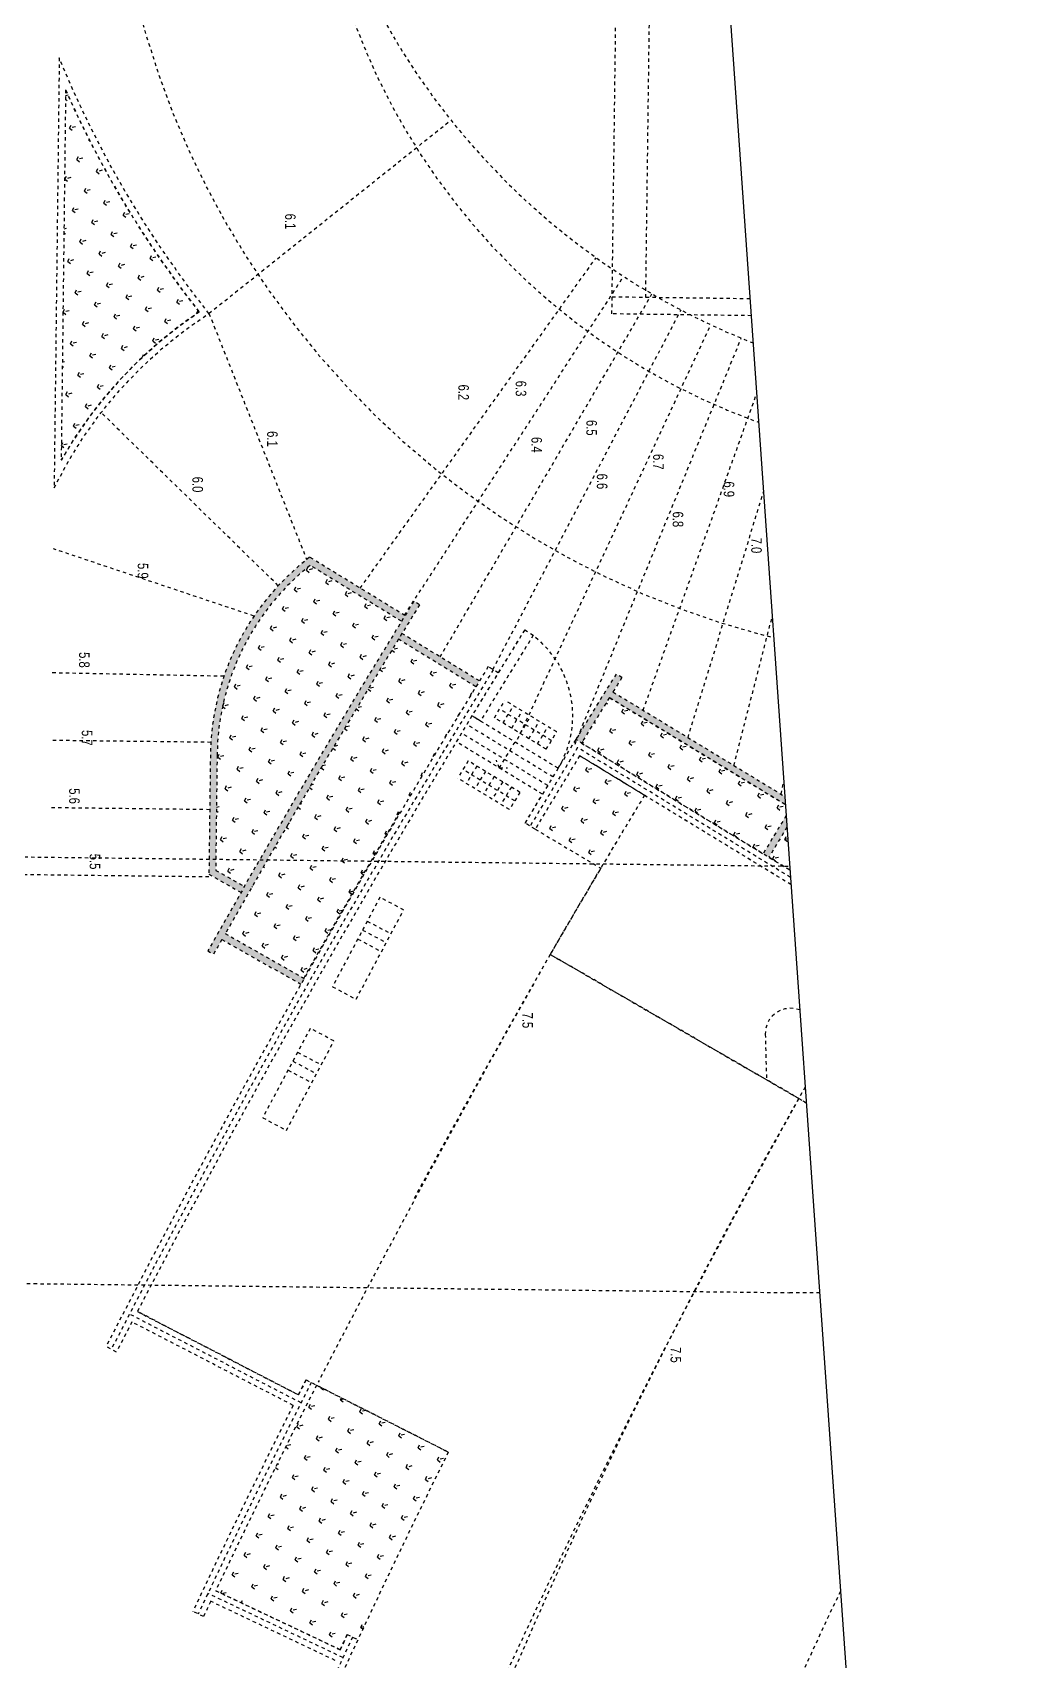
# Model space of a CAD drawing. Header units: millimetres. Extents: x 50357 to 985146, y 723188 to 1803594.
# Drawn here: x 830272.88 to 830302.44, y 818249.42 to 818297.78 of the extents above; entities that cross this region are included whole.
import ezdxf
from ezdxf.xclip import XClip

# ---------------------------------------------------------------- set-up
doc = ezdxf.new("R2010")
doc.units = ezdxf.units.MM
doc.header["$LTSCALE"] = 3
doc.header["$MEASUREMENT"] = 0
doc.linetypes.add('x-baseplan$0$DGN Style 2', pattern=[1.94727e-06, 0, -1.94727e-06])
doc.layers.get('Defpoints').update_dxf_attribs({"color": 32})
doc.layers.add('00_Xref', color=7, linetype='Continuous')
doc.layers.add('x-baseplan$0$AR-SITE-TXT_AR_BS_', color=1, linetype='Continuous')
doc.layers.add('x-baseplan$0$AR-ROAD_AR_BS_MI_', color=7, linetype='Continuous', true_color=0x6d6d6d)
doc.layers.add('x-baseplan$0$AR-SITEROAD_AR_BS_', color=7, linetype='Continuous', true_color=0x6d6d6d)
doc.styles.add('x-baseplan$0$Style-ENGINEERING', font='ENGINEERING.shx')

# ---------------------------------------------------------------- blocks, each defined once
blk = doc.blocks.new('x-baseplan')
at = {"layer": 'x-baseplan$0$AR-SITEROAD_AR_BS_', "linetype": 'x-baseplan$0$DGN Style 2'}
for points in [[(834903.985, 818272.408), (834903.136, 818272.888), (834903.178, 818276.315, -0.225851), (834905.942, 818281.948), (834908.656, 818280.286, -0.000167), (834908.761, 818280.456), (834905.929, 818282.191, 0.23077), (834902.978, 818276.317), (834902.935, 818272.772), (834903.886, 818272.235, -0.000167)], [(834903.417, 818271.007, -0.009484), (834909.193, 818280.777), (834909.023, 818280.882, 0.010069), (834902.899, 818270.495), (834903.073, 818270.397, -0.000418), (834903.319, 818270.833), (834905.67, 818269.504, -0.000169), (834905.768, 818269.678), (834905.768, 818269.678), (834905.752, 818269.688)], [(834908.565, 818279.754), (834910.867, 818278.344, -0.000169), (834910.972, 818278.514), (834908.669, 818279.925, 0.000167)], [(834914.004, 818276.669, -0.001353), (834914.836, 818278.018), (834920.226, 818274.741, -0.000194), (834920.33, 818274.912), (834914.941, 818278.188, -0.000428), (834915.206, 818278.614), (834915.037, 818278.72, 0.001952), (834913.834, 818276.773), (834914.004, 818276.669)], [(834921.131, 818275.839, -0.000485), (834921.394, 818276.266), (834921.223, 818276.371, 0.003389), (834919.405, 818273.378), (834919.576, 818273.274, -0.002712), (834921.026, 818275.669), (834923.43, 818274.218), (834923.443, 818274.239), (834923.535, 818274.389)]]:
    blk.add_hatch(color=253, dxfattribs=at).paths.add_polyline_path(points)
at = {"layer": 'x-baseplan$0$AR-ROAD_AR_BS_MI_', "linetype": 'x-baseplan$0$DGN Style 2'}
for p, q in [((834914.911, 818289.418), (834915.755, 818354.112)), ((834915.917, 818289.905), (834916.755, 818354.099)), ((834937.666, 818289.621), (834914.918, 818289.918)), ((834937.659, 818289.121), (834914.911, 818289.418))]:
    blk.add_line(p, q, dxfattribs=at)
for radius, end in [(20, 347.7697), (26, 274.2997)]:
    blk.add_arc((834926.014, 818305.03), radius, 187.6751, end, dxfattribs=at)
at = {"layer": 'x-baseplan$0$AR-SITEROAD_AR_BS_', "color": 253, "linetype": 'x-baseplan$0$DGN Style 2'}
for p, q in [((834898.487, 818297.026), (834898.334, 818284.248)), ((834898.676, 818296.071), (834898.544, 818285.071)), ((834898.676, 818296.071), (834898.544, 818285.071)), ((834898.672, 818295.792), (834898.724, 818295.751)), ((834898.747, 818295.911), (834898.674, 818295.893)), ((834898.793, 818294.935), (834898.876, 818295.109)), ((834898.968, 818294.976), (834898.793, 818294.935)), ((834898.793, 818294.935), (834898.944, 818294.817)), ((834902.937, 818289.433), (834910.126, 818295.173)), ((834899.37, 818294.578), (834899.378, 818294.594)), ((834899.384, 818294.581), (834899.37, 818294.578)), ((834899.37, 818294.578), (834899.396, 818294.558)), ((834899.013, 818294.001), (834899.096, 818294.174)), ((834899.189, 818294.042), (834899.013, 818294.001)), ((834899.013, 818294.001), (834899.165, 818293.882)), ((834899.591, 818293.644), (834899.673, 818293.817)), ((834898.656, 818293.423), (834898.739, 818293.597)), ((834898.831, 818293.465), (834898.656, 818293.423)), ((834898.656, 818293.423), (834898.807, 818293.305)), ((834899.766, 818293.685), (834899.591, 818293.644)), ((834899.591, 818293.644), (834899.742, 818293.525)), ((834899.234, 818293.066), (834899.316, 818293.24)), ((834899.409, 818293.108), (834899.234, 818293.066)), ((834899.234, 818293.066), (834899.385, 818292.948)), ((834899.811, 818292.709), (834899.893, 818292.883)), ((834898.876, 818292.489), (834898.959, 818292.663)), ((834899.052, 818292.53), (834898.876, 818292.489)), ((834898.876, 818292.489), (834899.028, 818292.371)), ((834899.986, 818292.75), (834899.811, 818292.709)), ((834899.811, 818292.709), (834899.962, 818292.591)), ((834900.388, 818292.352), (834900.471, 818292.526)), ((834900.563, 818292.393), (834900.388, 818292.352)), ((834900.388, 818292.352), (834900.539, 818292.234)), ((834898.695, 818291.953), (834898.626, 818291.937)), ((834899.454, 818292.132), (834899.536, 818292.305)), ((834899.629, 818292.173), (834899.454, 818292.132)), ((834899.454, 818292.132), (834899.605, 818292.013)), ((834900.031, 818291.775), (834900.113, 818291.948)), ((834898.625, 818291.829), (834898.671, 818291.793)), ((834899.097, 818291.555), (834899.179, 818291.728)), ((834899.272, 818291.596), (834899.097, 818291.555)), ((834899.097, 818291.555), (834899.248, 818291.436)), ((834899.674, 818291.198), (834899.756, 818291.371)), ((834900.206, 818291.816), (834900.031, 818291.775)), ((834900.031, 818291.775), (834900.182, 818291.656)), ((834900.608, 818291.418), (834900.691, 818291.591)), ((834900.784, 818291.459), (834900.608, 818291.418)), ((834900.608, 818291.418), (834900.76, 818291.299)), ((834898.74, 818290.977), (834898.822, 818291.151)), ((834898.915, 818291.019), (834898.74, 818290.977)), ((834898.74, 818290.977), (834898.891, 818290.859)), ((834899.849, 818291.239), (834899.674, 818291.198)), ((834899.674, 818291.198), (834899.825, 818291.079)), ((834900.251, 818290.84), (834900.334, 818291.014)), ((834900.426, 818290.882), (834900.251, 818290.84)), ((834901.186, 818291.061), (834901.268, 818291.234)), ((834901.361, 818291.102), (834901.186, 818291.061)), ((834901.186, 818291.061), (834901.337, 818290.942)), ((834907.431, 818281.271), (834914.439, 818291.086)), ((834899.317, 818290.62), (834899.399, 818290.794)), ((834899.492, 818290.661), (834899.317, 818290.62)), ((834899.317, 818290.62), (834899.468, 818290.502)), ((834899.894, 818290.263), (834899.977, 818290.437)), ((834900.251, 818290.84), (834900.402, 818290.722)), ((834900.829, 818290.483), (834900.911, 818290.657)), ((834901.004, 818290.525), (834900.829, 818290.483)), ((834900.829, 818290.483), (834900.98, 818290.365)), ((834908.747, 818280.465), (834915.256, 818290.53)), ((834898.402, 818290.014), (834898.403, 818290.014)), ((834898.96, 818290.043), (834899.042, 818290.216)), ((834899.135, 818290.084), (834898.96, 818290.043)), ((834898.96, 818290.043), (834899.111, 818289.924)), ((834900.069, 818290.304), (834899.894, 818290.263)), ((834899.894, 818290.263), (834900.045, 818290.145)), ((834900.471, 818289.906), (834900.554, 818290.08)), ((834900.647, 818289.947), (834900.471, 818289.906)), ((834901.406, 818290.126), (834901.488, 818290.3)), ((834901.581, 818290.167), (834901.406, 818290.126)), ((834901.406, 818290.126), (834901.557, 818290.008)), ((834901.983, 818289.769), (834902.066, 818289.943)), ((834909.807, 818279.228), (834916.099, 818290.012)), ((834898.603, 818289.466), (834898.685, 818289.639)), ((834898.778, 818289.507), (834898.603, 818289.466)), ((834898.603, 818289.466), (834898.754, 818289.347)), ((834899.537, 818289.686), (834899.619, 818289.859)), ((834899.712, 818289.727), (834899.537, 818289.686)), ((834899.537, 818289.686), (834899.688, 818289.567)), ((834900.114, 818289.329), (834900.197, 818289.502)), ((834900.471, 818289.906), (834900.623, 818289.788)), ((834901.049, 818289.549), (834901.131, 818289.722)), ((834901.224, 818289.59), (834901.049, 818289.549)), ((834901.049, 818289.549), (834901.2, 818289.43)), ((834902.158, 818289.81), (834901.983, 818289.769)), ((834901.983, 818289.769), (834902.134, 818289.651)), ((834902.568, 818289.428), (834902.612, 818289.521)), ((834902.937, 818289.433), (834905.839, 818282.121)), ((834911.375, 818278.855), (834916.964, 818289.534)), ((834899.18, 818289.108), (834899.262, 818289.282)), ((834899.355, 818289.15), (834899.18, 818289.108)), ((834899.18, 818289.108), (834899.331, 818288.99)), ((834900.29, 818289.37), (834900.114, 818289.329)), ((834900.114, 818289.329), (834900.266, 818289.21)), ((834900.692, 818288.972), (834900.774, 818289.145)), ((834900.867, 818289.013), (834900.692, 818288.972)), ((834900.692, 818288.972), (834900.843, 818288.853)), ((834901.626, 818289.192), (834901.708, 818289.365)), ((834901.801, 818289.233), (834901.626, 818289.192)), ((834901.626, 818289.192), (834901.777, 818289.073)), ((834912.109, 818276.781), (834917.85, 818289.096)), ((834898.823, 818288.531), (834898.905, 818288.705)), ((834898.998, 818288.572), (834898.823, 818288.531)), ((834898.823, 818288.531), (834898.974, 818288.413)), ((834899.757, 818288.751), (834899.84, 818288.925)), ((834899.932, 818288.793), (834899.757, 818288.751)), ((834899.757, 818288.751), (834899.908, 818288.633)), ((834900.335, 818288.394), (834900.417, 818288.568)), ((834901.269, 818288.614), (834901.351, 818288.788)), ((834901.444, 818288.656), (834901.269, 818288.614)), ((834901.269, 818288.614), (834901.388, 818288.521)), ((834913.814, 818276.637), (834918.756, 818288.699)), ((834898.641, 818287.995), (834898.579, 818287.98)), ((834899.4, 818288.174), (834899.483, 818288.348)), ((834899.575, 818288.215), (834899.4, 818288.174)), ((834899.4, 818288.174), (834899.551, 818288.056)), ((834899.977, 818287.817), (834900.06, 818287.991)), ((834900.51, 818288.436), (834900.335, 818288.394)), ((834900.335, 818288.394), (834900.486, 818288.276)), ((834900.958, 818288.134), (834900.994, 818288.211)), ((834915.84, 818277.642), (834919.678, 818288.344)), ((834917.172, 818276.832), (834920.616, 818288.031)), ((834898.577, 818287.867), (834898.617, 818287.835)), ((834899.043, 818287.597), (834899.125, 818287.77)), ((834899.218, 818287.638), (834899.043, 818287.597)), ((834899.043, 818287.597), (834899.194, 818287.478)), ((834900.153, 818287.858), (834899.977, 818287.817)), ((834899.977, 818287.817), (834900.129, 818287.699)), ((834918.534, 818276.004), (834921.568, 818287.762)), ((834919.936, 818275.152), (834922.53, 818287.537)), ((834898.686, 818287.019), (834898.768, 818287.193)), ((834898.861, 818287.061), (834898.686, 818287.019)), ((834898.686, 818287.019), (834898.837, 818286.901)), ((834899.62, 818287.24), (834899.703, 818287.413)), ((834899.796, 818287.281), (834899.62, 818287.24)), ((834899.62, 818287.24), (834899.772, 818287.121)), ((834899.263, 818286.662), (834899.346, 818286.836)), ((834899.438, 818286.704), (834899.263, 818286.662)), ((834899.263, 818286.662), (834899.414, 818286.544)), ((834898.361, 818286.504), (834898.36, 818286.504)), ((834898.906, 818286.085), (834898.989, 818286.259)), ((834899.081, 818286.126), (834898.906, 818286.085)), ((834898.906, 818286.085), (834899.057, 818285.967)), ((834904.993, 818281.344), (834899.731, 818286.488)), ((834898.549, 818285.508), (834898.631, 818285.681)), ((834898.724, 818285.549), (834898.549, 818285.508)), ((834898.549, 818285.508), (834898.7, 818285.389)), ((834904.273, 818280.442), (834898.312, 818282.438)), ((834908.761, 818280.456), (834905.929, 818282.191)), ((834905.834, 818281.8), (834905.881, 818281.899)), ((834906.009, 818281.841), (834905.834, 818281.8)), ((834905.834, 818281.8), (834905.985, 818281.681)), ((834908.656, 818280.286), (834905.942, 818281.948)), ((834908.656, 818280.286), (834905.942, 818281.948)), ((834905.477, 818281.223), (834905.559, 818281.396)), ((834905.652, 818281.264), (834905.477, 818281.223)), ((834905.477, 818281.223), (834905.628, 818281.104)), ((834906.411, 818281.443), (834906.491, 818281.612)), ((834906.586, 818281.484), (834906.411, 818281.443)), ((834906.411, 818281.443), (834906.562, 818281.324)), ((834906.989, 818281.086), (834907.07, 818281.257)), ((834905.12, 818280.645), (834905.202, 818280.819)), ((834906.054, 818280.866), (834906.136, 818281.039)), ((834906.229, 818280.907), (834906.054, 818280.866)), ((834906.054, 818280.866), (834906.205, 818280.747)), ((834907.164, 818281.127), (834906.989, 818281.086)), ((834906.989, 818281.086), (834907.14, 818280.967)), ((834907.566, 818280.729), (834907.648, 818280.902)), ((834907.741, 818280.77), (834907.566, 818280.729)), ((834907.566, 818280.729), (834907.717, 818280.61)), ((834909.193, 818280.777), (834909.023, 818280.882)), ((834905.295, 818280.687), (834905.12, 818280.645)), ((834905.12, 818280.645), (834905.271, 818280.527)), ((834905.697, 818280.288), (834905.779, 818280.462)), ((834905.872, 818280.329), (834905.697, 818280.288)), ((834905.697, 818280.288), (834905.848, 818280.17)), ((834906.631, 818280.508), (834906.714, 818280.682)), ((834906.807, 818280.55), (834906.631, 818280.508)), ((834906.631, 818280.508), (834906.783, 818280.39)), ((834907.209, 818280.151), (834907.291, 818280.325)), ((834908.143, 818280.372), (834908.226, 818280.545)), ((834908.318, 818280.413), (834908.143, 818280.372)), ((834908.143, 818280.372), (834908.294, 818280.253)), ((834904.763, 818280.068), (834904.845, 818280.242)), ((834904.938, 818280.109), (834904.763, 818280.068)), ((834904.763, 818280.068), (834904.914, 818279.95)), ((834905.34, 818279.711), (834905.422, 818279.884)), ((834906.274, 818279.931), (834906.357, 818280.105)), ((834906.45, 818279.972), (834906.274, 818279.931)), ((834906.274, 818279.931), (834906.426, 818279.813)), ((834907.384, 818280.193), (834907.209, 818280.151)), ((834907.209, 818280.151), (834907.36, 818280.033)), ((834907.786, 818279.794), (834907.868, 818279.968)), ((834907.961, 818279.835), (834907.786, 818279.794)), ((834907.786, 818279.794), (834907.937, 818279.676)), ((834910.972, 818278.514), (834908.669, 818279.925)), ((834912.32, 818280.033), (834912.575, 818279.875)), ((834904.406, 818279.491), (834904.488, 818279.664)), ((834904.581, 818279.532), (834904.406, 818279.491)), ((834904.406, 818279.491), (834904.557, 818279.372)), ((834904.983, 818279.134), (834905.065, 818279.307)), ((834905.515, 818279.752), (834905.34, 818279.711)), ((834905.34, 818279.711), (834905.491, 818279.592)), ((834905.917, 818279.354), (834906, 818279.527)), ((834906.092, 818279.395), (834905.917, 818279.354)), ((834905.917, 818279.354), (834906.068, 818279.235)), ((834906.852, 818279.574), (834906.934, 818279.748)), ((834907.027, 818279.615), (834906.852, 818279.574)), ((834906.852, 818279.574), (834907.003, 818279.456)), ((834907.429, 818279.217), (834907.511, 818279.39)), ((834908.369, 818279.433), (834908.514, 818279.319)), ((834908.538, 818279.478), (834908.373, 818279.439)), ((834910.867, 818278.344), (834908.565, 818279.754)), ((834910.867, 818278.344), (834908.565, 818279.754)), ((834904.048, 818278.913), (834904.131, 818279.087)), ((834904.224, 818278.955), (834904.048, 818278.913)), ((834904.048, 818278.913), (834904.2, 818278.795)), ((834905.158, 818279.175), (834904.983, 818279.134)), ((834904.983, 818279.134), (834905.134, 818279.015)), ((834905.56, 818278.776), (834905.643, 818278.95)), ((834905.735, 818278.818), (834905.56, 818278.776)), ((834906.495, 818278.997), (834906.577, 818279.17)), ((834906.67, 818279.038), (834906.495, 818278.997)), ((834906.495, 818278.997), (834906.646, 818278.878)), ((834907.072, 818278.64), (834907.154, 818278.813)), ((834907.604, 818279.258), (834907.429, 818279.217)), ((834907.429, 818279.217), (834907.58, 818279.098)), ((834908.016, 818278.852), (834908.157, 818278.741)), ((834908.181, 818278.901), (834908.023, 818278.864)), ((834908.941, 818279.08), (834909.023, 818279.254)), ((834909.116, 818279.121), (834908.941, 818279.08)), ((834908.941, 818279.08), (834909.092, 818278.962)), ((834909.518, 818278.723), (834909.6, 818278.896)), ((834911.532, 818278.757), (834911.233, 818278.94)), ((834903.38, 818278.652), (834898.268, 818278.753)), ((834903.691, 818278.336), (834903.774, 818278.51)), ((834903.867, 818278.377), (834903.691, 818278.336)), ((834903.691, 818278.336), (834903.843, 818278.218)), ((834904.626, 818278.556), (834904.708, 818278.73)), ((834904.801, 818278.598), (834904.626, 818278.556)), ((834904.626, 818278.556), (834904.777, 818278.438)), ((834905.203, 818278.199), (834905.285, 818278.373)), ((834905.56, 818278.776), (834905.711, 818278.658)), ((834906.137, 818278.419), (834906.22, 818278.593)), ((834906.313, 818278.461), (834906.137, 818278.419)), ((834906.137, 818278.419), (834906.289, 818278.301)), ((834907.247, 818278.681), (834907.072, 818278.64)), ((834907.072, 818278.64), (834907.223, 818278.521)), ((834907.824, 818278.324), (834907.675, 818278.289)), ((834908.583, 818278.503), (834908.666, 818278.676)), ((834908.759, 818278.544), (834908.583, 818278.503)), ((834908.583, 818278.503), (834908.735, 818278.384)), ((834909.161, 818278.146), (834909.243, 818278.319)), ((834909.693, 818278.764), (834909.518, 818278.723)), ((834909.518, 818278.723), (834909.669, 818278.604)), ((834910.095, 818278.366), (834910.178, 818278.539)), ((834910.27, 818278.407), (834910.095, 818278.366)), ((834910.095, 818278.366), (834910.246, 818278.247)), ((834910.867, 818278.344), (834910.867, 818278.344)), ((834915.206, 818278.614), (834915.037, 818278.72)), ((834903.344, 818277.779), (834903.417, 818277.932)), ((834904.269, 818277.979), (834904.351, 818278.153)), ((834904.444, 818278.02), (834904.269, 818277.979)), ((834904.269, 818277.979), (834904.42, 818277.861)), ((834905.378, 818278.24), (834905.203, 818278.199)), ((834905.203, 818278.199), (834905.354, 818278.081)), ((834905.78, 818277.842), (834905.863, 818278.016)), ((834905.956, 818277.883), (834905.78, 818277.842)), ((834905.78, 818277.842), (834905.932, 818277.724)), ((834906.715, 818278.062), (834906.797, 818278.236)), ((834906.89, 818278.104), (834906.715, 818278.062)), ((834906.715, 818278.062), (834906.866, 818277.944)), ((834907.664, 818278.271), (834907.8, 818278.164)), ((834908.226, 818277.925), (834908.309, 818278.099)), ((834908.402, 818277.967), (834908.226, 818277.925)), ((834908.226, 818277.925), (834908.378, 818277.807)), ((834909.336, 818278.187), (834909.161, 818278.146)), ((834909.161, 818278.146), (834909.312, 818278.027)), ((834909.738, 818277.789), (834909.82, 818277.962)), ((834909.913, 818277.83), (834909.738, 818277.789)), ((834910.706, 818278.08), (834910.755, 818278.182)), ((834911.419, 818277.421), (834911.731, 818277.934)), ((834913.269, 818276.999), (834911.731, 818277.934)), ((834914.743, 818277.867), (834914.782, 818277.837)), ((834920.226, 818274.741), (834914.836, 818278.018)), ((834914.836, 818278.018), (834920.226, 818274.741)), ((834914.941, 818278.188), (834920.33, 818274.912)), ((834903.339, 818277.755), (834903.485, 818277.64)), ((834903.509, 818277.8), (834903.34, 818277.76)), ((834903.912, 818277.402), (834903.994, 818277.575)), ((834904.087, 818277.443), (834903.912, 818277.402)), ((834903.912, 818277.402), (834904.063, 818277.283)), ((834904.846, 818277.622), (834904.928, 818277.795)), ((834905.021, 818277.663), (834904.846, 818277.622)), ((834904.846, 818277.622), (834904.997, 818277.503)), ((834905.423, 818277.265), (834905.506, 818277.438)), ((834906.358, 818277.485), (834906.44, 818277.659)), ((834906.533, 818277.526), (834906.358, 818277.485)), ((834906.358, 818277.485), (834906.509, 818277.367)), ((834907.313, 818277.688), (834907.443, 818277.587)), ((834907.467, 818277.746), (834907.329, 818277.714)), ((834907.869, 818277.348), (834907.952, 818277.522)), ((834908.044, 818277.389), (834907.869, 818277.348)), ((834907.869, 818277.348), (834908.02, 818277.23)), ((834908.804, 818277.568), (834908.886, 818277.742)), ((834908.979, 818277.61), (834908.804, 818277.568)), ((834908.804, 818277.568), (834908.955, 818277.45)), ((834909.381, 818277.211), (834909.463, 818277.385)), ((834909.738, 818277.789), (834909.889, 818277.67)), ((834910.328, 818277.458), (834910.398, 818277.605)), ((834913.313, 818275.919), (834910.749, 818277.477)), ((834911.006, 818277.322), (834910.751, 818277.48)), ((834912.957, 818276.486), (834911.419, 818277.421)), ((834913.113, 818276.743), (834911.575, 818277.678)), ((834911.675, 818277.266), (834911.987, 818277.778)), ((834911.932, 818277.11), (834912.243, 818277.622)), ((834912.188, 818276.954), (834912.5, 818277.467)), ((834915.208, 818277.598), (834915.279, 818277.749)), ((834915.383, 818277.639), (834915.208, 818277.598)), ((834915.208, 818277.598), (834915.359, 818277.48)), ((834915.785, 818277.241), (834915.859, 818277.396)), ((834903.554, 818276.824), (834903.637, 818276.998)), ((834903.73, 818276.866), (834903.554, 818276.824)), ((834904.489, 818277.045), (834904.571, 818277.218)), ((834904.664, 818277.086), (834904.489, 818277.045)), ((834904.489, 818277.045), (834904.64, 818276.926)), ((834905.066, 818276.687), (834905.149, 818276.861)), ((834905.598, 818277.306), (834905.423, 818277.265)), ((834905.423, 818277.265), (834905.574, 818277.146)), ((834906.001, 818276.908), (834906.083, 818277.081)), ((834906.176, 818276.949), (834906.001, 818276.908)), ((834906.001, 818276.908), (834906.152, 818276.789)), ((834906.964, 818277.105), (834907.086, 818277.009)), ((834907.11, 818277.169), (834906.985, 818277.14)), ((834907.512, 818276.771), (834907.595, 818276.944)), ((834908.447, 818276.991), (834908.529, 818277.165)), ((834908.622, 818277.032), (834908.447, 818276.991)), ((834908.447, 818276.991), (834908.598, 818276.873)), ((834909.556, 818277.252), (834909.381, 818277.211)), ((834909.381, 818277.211), (834909.532, 818277.093)), ((834909.958, 818276.854), (834910.041, 818277.028)), ((834913.002, 818275.406), (834910.438, 818276.964)), ((834913.157, 818275.663), (834910.593, 818277.221)), ((834912.444, 818276.798), (834912.756, 818277.311)), ((834912.701, 818276.642), (834913.012, 818277.155)), ((834912.957, 818276.486), (834913.269, 818276.999)), ((834914.386, 818277.29), (834914.424, 818277.259)), ((834914.851, 818277.021), (834914.933, 818277.194)), ((834915.026, 818277.062), (834914.851, 818277.021)), ((834914.851, 818277.021), (834915.002, 818276.902)), ((834915.96, 818277.282), (834915.785, 818277.241)), ((834915.785, 818277.241), (834915.936, 818277.122)), ((834916.362, 818276.884), (834916.438, 818277.044)), ((834916.537, 818276.925), (834916.362, 818276.884)), ((834916.362, 818276.884), (834916.513, 818276.765)), ((834902.991, 818276.69), (834898.244, 818276.747)), ((834903.197, 818276.247), (834903.28, 818276.421)), ((834903.554, 818276.824), (834903.706, 818276.706)), ((834904.132, 818276.467), (834904.214, 818276.641)), ((834904.307, 818276.509), (834904.132, 818276.467)), ((834904.132, 818276.467), (834904.283, 818276.349)), ((834905.241, 818276.729), (834905.066, 818276.687)), ((834905.066, 818276.687), (834905.217, 818276.569)), ((834905.643, 818276.33), (834905.726, 818276.504)), ((834906.616, 818276.521), (834906.729, 818276.432)), ((834906.753, 818276.592), (834906.642, 818276.566)), ((834907.687, 818276.812), (834907.512, 818276.771)), ((834907.512, 818276.771), (834907.663, 818276.652)), ((834908.089, 818276.414), (834908.172, 818276.587)), ((834908.265, 818276.455), (834908.089, 818276.414)), ((834908.089, 818276.414), (834908.241, 818276.295)), ((834909.024, 818276.634), (834909.106, 818276.807)), ((834909.199, 818276.675), (834909.024, 818276.634)), ((834909.024, 818276.634), (834909.175, 818276.515)), ((834909.601, 818276.277), (834909.684, 818276.45)), ((834909.963, 818276.855), (834909.958, 818276.854)), ((834909.958, 818276.854), (834909.961, 818276.852)), ((834912.846, 818275.149), (834910.283, 818276.708)), ((834912.846, 818275.149), (834910.283, 818276.708)), ((834911.565, 818275.928), (834912.032, 818276.699)), ((834926.861, 818268.835), (834913.834, 818276.773)), ((834926.925, 818268.591), (834913.892, 818276.532)), ((834914.004, 818276.669), (834919.405, 818273.378)), ((834914.03, 818276.711), (834914.067, 818276.682)), ((834914.493, 818276.443), (834914.576, 818276.617)), ((834914.669, 818276.485), (834914.493, 818276.443)), ((834914.493, 818276.443), (834914.645, 818276.325)), ((834915.428, 818276.664), (834915.51, 818276.837)), ((834915.603, 818276.705), (834915.428, 818276.664)), ((834915.428, 818276.664), (834915.579, 818276.545)), ((834916.005, 818276.307), (834916.088, 818276.48)), ((834916.94, 818276.527), (834917.018, 818276.692)), ((834917.115, 818276.568), (834916.94, 818276.527)), ((834916.94, 818276.527), (834917.091, 818276.408)), ((834902.978, 818276.317), (834902.935, 818272.772)), ((834903.178, 818276.315), (834903.136, 818272.888)), ((834903.178, 818276.315), (834903.136, 818272.888)), ((834903.373, 818276.288), (834903.197, 818276.247)), ((834903.197, 818276.247), (834903.349, 818276.129)), ((834903.775, 818275.89), (834903.857, 818276.063)), ((834903.95, 818275.931), (834903.775, 818275.89)), ((834904.709, 818276.11), (834904.791, 818276.284)), ((834904.884, 818276.151), (834904.709, 818276.11)), ((834904.709, 818276.11), (834904.86, 818275.992)), ((834905.286, 818275.753), (834905.369, 818275.927)), ((834905.819, 818276.372), (834905.643, 818276.33)), ((834905.643, 818276.33), (834905.795, 818276.212)), ((834906.269, 818275.936), (834906.372, 818275.855)), ((834906.396, 818276.015), (834906.302, 818275.993)), ((834907.155, 818276.193), (834907.237, 818276.367)), ((834907.33, 818276.235), (834907.155, 818276.193)), ((834907.155, 818276.193), (834907.306, 818276.075)), ((834907.732, 818275.836), (834907.815, 818276.01)), ((834908.667, 818276.057), (834908.749, 818276.23)), ((834908.842, 818276.098), (834908.667, 818276.057)), ((834908.667, 818276.057), (834908.818, 818275.938)), ((834909.617, 818276.281), (834909.601, 818276.277)), ((834909.601, 818276.277), (834909.611, 818276.269)), ((834910.64, 818276.14), (834910.328, 818275.627)), ((834910.896, 818275.984), (834910.585, 818275.471)), ((834912.178, 818275.205), (834910.64, 818276.14)), ((834911.565, 818275.928), (834911.477, 818276.156)), ((834911.565, 818275.928), (834911.808, 818275.931)), ((834915.88, 818275.116), (834913.95, 818276.292)), ((834922.799, 818270.9), (834913.95, 818276.292)), ((834926.687, 818268.532), (834913.95, 818276.292)), ((834914.136, 818275.866), (834914.219, 818276.04)), ((834914.312, 818275.907), (834914.136, 818275.866)), ((834915.071, 818276.086), (834915.153, 818276.26)), ((834915.246, 818276.128), (834915.071, 818276.086)), ((834915.071, 818276.086), (834915.222, 818275.968)), ((834915.648, 818275.729), (834915.73, 818275.903)), ((834916.18, 818276.348), (834916.005, 818276.307)), ((834916.005, 818276.307), (834916.156, 818276.188)), ((834916.582, 818275.949), (834916.665, 818276.123)), ((834916.758, 818275.991), (834916.582, 818275.949)), ((834916.582, 818275.949), (834916.734, 818275.831)), ((834917.517, 818276.17), (834917.597, 818276.339)), ((834917.692, 818276.211), (834917.517, 818276.17)), ((834917.517, 818276.17), (834917.668, 818276.051)), ((834918.094, 818275.813), (834918.177, 818275.986)), ((834903.418, 818275.313), (834903.5, 818275.486)), ((834903.775, 818275.89), (834903.926, 818275.771)), ((834904.352, 818275.533), (834904.434, 818275.706)), ((834904.527, 818275.574), (834904.352, 818275.533)), ((834904.352, 818275.533), (834904.503, 818275.414)), ((834905.462, 818275.794), (834905.286, 818275.753)), ((834905.286, 818275.753), (834905.438, 818275.635)), ((834906.039, 818275.437), (834905.965, 818275.42)), ((834906.798, 818275.616), (834906.88, 818275.79)), ((834906.973, 818275.657), (834906.798, 818275.616)), ((834906.798, 818275.616), (834906.949, 818275.498)), ((834907.375, 818275.259), (834907.458, 818275.433)), ((834907.908, 818275.878), (834907.732, 818275.836)), ((834907.732, 818275.836), (834907.884, 818275.718)), ((834908.31, 818275.479), (834908.392, 818275.653)), ((834908.485, 818275.521), (834908.31, 818275.479)), ((834908.31, 818275.479), (834908.461, 818275.361)), ((834909.244, 818275.699), (834909.326, 818275.873)), ((834909.273, 818275.706), (834909.244, 818275.699)), ((834909.244, 818275.699), (834909.261, 818275.686)), ((834911.866, 818274.692), (834910.328, 818275.627)), ((834912.022, 818274.948), (834910.484, 818275.883)), ((834911.153, 818275.828), (834910.841, 818275.315)), ((834911.409, 818275.672), (834911.097, 818275.159)), ((834911.665, 818275.516), (834911.354, 818275.004)), ((834913.779, 818275.289), (834913.862, 818275.462)), ((834914.136, 818275.866), (834914.288, 818275.748)), ((834914.714, 818275.509), (834914.796, 818275.683)), ((834914.889, 818275.55), (834914.714, 818275.509)), ((834914.714, 818275.509), (834914.865, 818275.391)), ((834915.823, 818275.771), (834915.648, 818275.729)), ((834915.648, 818275.729), (834915.799, 818275.611)), ((834916.225, 818275.372), (834916.308, 818275.546)), ((834916.401, 818275.413), (834916.225, 818275.372)), ((834917.16, 818275.592), (834917.242, 818275.766)), ((834917.335, 818275.634), (834917.16, 818275.592)), ((834917.16, 818275.592), (834917.311, 818275.474)), ((834917.737, 818275.235), (834917.819, 818275.409)), ((834918.269, 818275.854), (834918.094, 818275.813)), ((834918.094, 818275.813), (834918.245, 818275.694)), ((834918.671, 818275.455), (834918.754, 818275.629)), ((834918.847, 818275.497), (834918.671, 818275.455)), ((834918.671, 818275.455), (834918.823, 818275.337)), ((834903.593, 818275.354), (834903.418, 818275.313)), ((834903.418, 818275.313), (834903.569, 818275.194)), ((834903.995, 818274.956), (834904.077, 818275.129)), ((834904.17, 818274.997), (834903.995, 818274.956)), ((834903.995, 818274.956), (834904.146, 818274.837)), ((834904.929, 818275.176), (834905.012, 818275.349)), ((834905.104, 818275.217), (834904.929, 818275.176)), ((834904.929, 818275.176), (834905.08, 818275.057)), ((834905.923, 818275.349), (834906.015, 818275.278)), ((834906.441, 818275.039), (834906.523, 818275.212)), ((834906.616, 818275.08), (834906.441, 818275.039)), ((834906.441, 818275.039), (834906.592, 818274.92)), ((834907.55, 818275.3), (834907.375, 818275.259)), ((834907.375, 818275.259), (834907.526, 818275.141)), ((834907.953, 818274.902), (834908.035, 818275.076)), ((834908.128, 818274.943), (834907.953, 818274.902)), ((834908.887, 818275.122), (834908.969, 818275.296)), ((834908.932, 818275.133), (834908.887, 818275.122)), ((834908.887, 818275.122), (834908.913, 818275.102)), ((834911.922, 818275.36), (834911.61, 818274.848)), ((834912.178, 818275.205), (834911.866, 818274.692)), ((834913.954, 818275.33), (834913.779, 818275.289)), ((834913.779, 818275.289), (834913.93, 818275.17)), ((834914.357, 818274.932), (834914.439, 818275.105)), ((834914.532, 818274.973), (834914.357, 818274.932)), ((834914.357, 818274.932), (834914.508, 818274.813)), ((834915.291, 818275.152), (834915.373, 818275.325)), ((834915.466, 818275.193), (834915.291, 818275.152)), ((834915.291, 818275.152), (834915.442, 818275.033)), ((834926.687, 818268.532), (834915.88, 818275.116)), ((834916.225, 818275.372), (834916.377, 818275.254)), ((834916.803, 818275.015), (834916.885, 818275.189)), ((834916.978, 818275.056), (834916.803, 818275.015)), ((834916.803, 818275.015), (834916.954, 818274.897)), ((834917.912, 818275.277), (834917.737, 818275.235)), ((834917.737, 818275.235), (834917.888, 818275.117)), ((834918.314, 818274.878), (834918.397, 818275.052)), ((834919.249, 818275.098), (834919.331, 818275.272)), ((834919.424, 818275.14), (834919.249, 818275.098)), ((834919.249, 818275.098), (834919.4, 818274.98)), ((834902.958, 818274.69), (834898.22, 818274.747)), ((834903.158, 818274.659), (834903.212, 818274.617)), ((834903.236, 818274.777), (834903.159, 818274.759)), ((834903.638, 818274.378), (834903.72, 818274.552)), ((834904.572, 818274.598), (834904.655, 818274.772)), ((834904.747, 818274.64), (834904.572, 818274.598)), ((834904.572, 818274.598), (834904.723, 818274.48)), ((834905.579, 818274.762), (834905.658, 818274.7)), ((834905.682, 818274.86), (834905.628, 818274.847)), ((834906.084, 818274.462), (834906.166, 818274.635)), ((834906.259, 818274.503), (834906.084, 818274.462)), ((834906.084, 818274.462), (834906.235, 818274.343)), ((834907.018, 818274.682), (834907.101, 818274.855)), ((834907.193, 818274.723), (834907.018, 818274.682)), ((834907.018, 818274.682), (834907.169, 818274.563)), ((834907.595, 818274.325), (834907.678, 818274.498)), ((834907.953, 818274.902), (834908.104, 818274.784)), ((834908.53, 818274.545), (834908.612, 818274.718)), ((834908.567, 818274.554), (834908.53, 818274.545)), ((834908.53, 818274.545), (834908.552, 818274.528)), ((834908.603, 818274.615), (834908.619, 818274.606)), ((834913.422, 818274.711), (834913.505, 818274.885)), ((834913.597, 818274.753), (834913.422, 818274.711)), ((834913.422, 818274.711), (834913.573, 818274.593)), ((834913.999, 818274.354), (834914.082, 818274.528)), ((834914.934, 818274.575), (834915.016, 818274.748)), ((834915.109, 818274.616), (834914.934, 818274.575)), ((834914.934, 818274.575), (834915.085, 818274.456)), ((834917.38, 818274.658), (834917.462, 818274.831)), ((834917.555, 818274.699), (834917.38, 818274.658)), ((834917.38, 818274.658), (834917.531, 818274.539)), ((834917.957, 818274.301), (834918.04, 818274.474)), ((834918.49, 818274.919), (834918.314, 818274.878)), ((834918.314, 818274.878), (834918.466, 818274.76)), ((834918.892, 818274.521), (834918.974, 818274.695)), ((834919.067, 818274.562), (834918.892, 818274.521)), ((834918.892, 818274.521), (834919.043, 818274.403)), ((834919.826, 818274.741), (834919.908, 818274.915)), ((834920.001, 818274.783), (834919.826, 818274.741)), ((834919.826, 818274.741), (834919.977, 818274.623)), ((834903.281, 818273.801), (834903.363, 818273.974)), ((834903.813, 818274.42), (834903.638, 818274.378)), ((834903.638, 818274.378), (834903.789, 818274.26)), ((834904.215, 818274.021), (834904.297, 818274.195)), ((834904.39, 818274.062), (834904.215, 818274.021)), ((834904.215, 818274.021), (834904.366, 818273.903)), ((834905.235, 818274.174), (834905.301, 818274.123)), ((834905.325, 818274.283), (834905.294, 818274.276)), ((834905.727, 818273.884), (834905.809, 818274.058)), ((834906.661, 818274.104), (834906.743, 818274.278)), ((834906.836, 818274.146), (834906.661, 818274.104)), ((834906.661, 818274.104), (834906.812, 818273.986)), ((834907.771, 818274.366), (834907.595, 818274.325)), ((834907.595, 818274.325), (834907.747, 818274.206)), ((834908.173, 818273.968), (834908.255, 818274.141)), ((834908.229, 818273.981), (834908.173, 818273.968)), ((834908.173, 818273.968), (834908.206, 818273.942)), ((834912.63, 818274.111), (834912.331, 818274.292)), ((834912.63, 818274.111), (834912.331, 818274.292)), ((834912.63, 818274.111), (834914.579, 818272.952)), ((834912.63, 818274.111), (834914.579, 818272.952)), ((834913.065, 818274.134), (834913.147, 818274.308)), ((834913.24, 818274.175), (834913.065, 818274.134)), ((834913.065, 818274.134), (834913.216, 818274.016)), ((834914.175, 818274.396), (834913.999, 818274.354)), ((834913.999, 818274.354), (834914.151, 818274.236)), ((834914.577, 818273.997), (834914.659, 818274.171)), ((834914.752, 818274.039), (834914.577, 818273.997)), ((834914.577, 818273.997), (834914.728, 818273.879)), ((834918.132, 818274.342), (834917.957, 818274.301)), ((834917.957, 818274.301), (834918.109, 818274.182)), ((834918.535, 818273.944), (834918.617, 818274.117)), ((834918.71, 818273.985), (834918.535, 818273.944)), ((834919.469, 818274.164), (834919.551, 818274.337)), ((834919.644, 818274.205), (834919.469, 818274.164)), ((834919.469, 818274.164), (834919.62, 818274.045)), ((834920.046, 818273.807), (834920.129, 818273.98)), ((834903.456, 818273.842), (834903.281, 818273.801)), ((834903.281, 818273.801), (834903.432, 818273.682)), ((834903.858, 818273.444), (834903.94, 818273.617)), ((834904.033, 818273.485), (834903.858, 818273.444)), ((834904.893, 818273.585), (834904.943, 818273.546)), ((834904.967, 818273.705), (834904.962, 818273.704)), ((834905.37, 818273.307), (834905.452, 818273.48)), ((834905.902, 818273.926), (834905.727, 818273.884)), ((834905.727, 818273.884), (834905.878, 818273.766)), ((834906.304, 818273.527), (834906.386, 818273.701)), ((834906.479, 818273.568), (834906.304, 818273.527)), ((834906.304, 818273.527), (834906.455, 818273.409)), ((834907.238, 818273.747), (834907.321, 818273.921)), ((834907.414, 818273.789), (834907.238, 818273.747)), ((834907.238, 818273.747), (834907.39, 818273.629)), ((834907.816, 818273.39), (834907.898, 818273.564)), ((834913.642, 818273.777), (834913.725, 818273.951)), ((834913.818, 818273.818), (834913.642, 818273.777)), ((834913.642, 818273.777), (834913.794, 818273.659)), ((834914.22, 818273.42), (834914.302, 818273.593)), ((834918.535, 818273.944), (834918.686, 818273.825)), ((834919.112, 818273.587), (834919.194, 818273.76)), ((834919.287, 818273.628), (834919.112, 818273.587)), ((834919.112, 818273.587), (834919.263, 818273.468)), ((834920.221, 818273.848), (834920.046, 818273.807)), ((834920.046, 818273.807), (834920.197, 818273.688)), ((834889.851, 818273.378), (834920.341, 818273.012)), ((834903.501, 818272.867), (834903.583, 818273.04)), ((834903.858, 818273.444), (834904.009, 818273.325)), ((834904.553, 818272.995), (834904.586, 818272.968)), ((834905.545, 818273.348), (834905.37, 818273.307)), ((834905.37, 818273.307), (834905.521, 818273.188)), ((834905.947, 818272.95), (834906.029, 818273.123)), ((834906.122, 818272.991), (834905.947, 818272.95)), ((834906.881, 818273.17), (834906.964, 818273.344)), ((834907.056, 818273.211), (834906.881, 818273.17)), ((834906.881, 818273.17), (834907.033, 818273.052)), ((834907.893, 818273.409), (834907.816, 818273.39)), ((834907.816, 818273.39), (834907.862, 818273.354)), ((834914.395, 818273.461), (834914.22, 818273.42)), ((834914.22, 818273.42), (834914.371, 818273.301)), ((834919.576, 818273.274), (834923.019, 818271.176)), ((834919.689, 818273.23), (834919.772, 818273.403)), ((834919.864, 818273.271), (834919.689, 818273.23)), ((834919.689, 818273.23), (834919.83, 818273.119)), ((834902.934, 818272.691), (834896.934, 818272.763)), ((834902.935, 818272.772), (834903.886, 818272.235)), ((834903.136, 818272.888), (834903.985, 818272.408)), ((834903.136, 818272.888), (834903.985, 818272.408)), ((834903.676, 818272.908), (834903.501, 818272.867)), ((834903.501, 818272.867), (834903.652, 818272.748)), ((834905.012, 818272.73), (834905.095, 818272.903)), ((834905.188, 818272.771), (834905.012, 818272.73)), ((834905.012, 818272.73), (834905.164, 818272.611)), ((834905.59, 818272.373), (834905.672, 818272.546)), ((834905.947, 818272.95), (834906.098, 818272.831)), ((834906.524, 818272.593), (834906.607, 818272.766)), ((834906.699, 818272.634), (834906.524, 818272.593)), ((834906.524, 818272.593), (834906.675, 818272.474)), ((834907.459, 818272.813), (834907.541, 818272.987)), ((834907.56, 818272.837), (834907.459, 818272.813)), ((834907.459, 818272.813), (834907.518, 818272.766)), ((834904.213, 818272.404), (834904.229, 818272.391)), ((834904.655, 818272.152), (834904.738, 818272.326)), ((834904.831, 818272.194), (834904.655, 818272.152)), ((834904.655, 818272.152), (834904.807, 818272.034)), ((834905.765, 818272.414), (834905.59, 818272.373)), ((834905.59, 818272.373), (834905.741, 818272.254)), ((834906.167, 818272.015), (834906.249, 818272.189)), ((834906.342, 818272.057), (834906.167, 818272.015)), ((834908.018, 818272.087), (834906.605, 818269.432)), ((834907.102, 818272.236), (834907.184, 818272.409)), ((834907.228, 818272.265), (834907.102, 818272.236)), ((834907.102, 818272.236), (834907.177, 818272.177)), ((834908.722, 818271.712), (834908.018, 818272.087)), ((834904.298, 818271.575), (834904.381, 818271.749)), ((834904.473, 818271.616), (834904.298, 818271.575)), ((834904.298, 818271.575), (834904.45, 818271.457)), ((834905.233, 818271.795), (834905.315, 818271.969)), ((834905.408, 818271.837), (834905.233, 818271.795)), ((834905.233, 818271.795), (834905.384, 818271.677)), ((834905.81, 818271.438), (834905.892, 818271.612)), ((834906.167, 818272.015), (834906.318, 818271.897)), ((834906.744, 818271.658), (834906.827, 818271.832)), ((834906.898, 818271.695), (834906.744, 818271.658)), ((834906.744, 818271.658), (834906.836, 818271.587)), ((834907.309, 818269.058), (834908.722, 818271.712)), ((834903.941, 818270.998), (834904.024, 818271.171)), ((834904.876, 818271.218), (834904.958, 818271.391)), ((834905.051, 818271.259), (834904.876, 818271.218)), ((834904.876, 818271.218), (834905.027, 818271.099)), ((834905.985, 818271.479), (834905.81, 818271.438)), ((834905.81, 818271.438), (834905.961, 818271.32)), ((834906.387, 818271.081), (834906.47, 818271.255)), ((834906.563, 818271.122), (834906.387, 818271.081)), ((834906.387, 818271.081), (834906.496, 818270.996)), ((834907.5, 818271.114), (834908.204, 818270.739)), ((834907.641, 818271.379), (834908.345, 818271.004)), ((834903.319, 818270.833), (834905.67, 818269.504)), ((834903.417, 818271.007), (834905.752, 818269.688)), ((834903.417, 818271.007), (834905.768, 818269.678)), ((834904.116, 818271.039), (834903.941, 818270.998)), ((834903.941, 818270.998), (834904.092, 818270.879)), ((834904.519, 818270.641), (834904.601, 818270.814)), ((834904.694, 818270.682), (834904.519, 818270.641)), ((834904.519, 818270.641), (834904.67, 818270.522)), ((834905.453, 818270.861), (834905.535, 818271.034)), ((834905.628, 818270.902), (834905.453, 818270.861)), ((834905.453, 818270.861), (834905.604, 818270.742)), ((834906.03, 818270.504), (834906.113, 818270.677)), ((834907.358, 818270.848), (834908.062, 818270.474)), ((834902.899, 818270.495), (834903.073, 818270.397)), ((834905.096, 818270.284), (834905.178, 818270.457)), ((834905.271, 818270.325), (834905.096, 818270.284)), ((834905.096, 818270.284), (834905.247, 818270.165)), ((834905.673, 818269.926), (834905.756, 818270.1)), ((834906.205, 818270.545), (834906.03, 818270.504)), ((834906.03, 818270.504), (834906.158, 818270.403)), ((834913.076, 818270.39), (834920.464, 818266.111)), ((834924.138, 818263.983), (834913.076, 818270.39)), ((834905.848, 818269.968), (834905.673, 818269.926)), ((834905.673, 818269.926), (834905.821, 818269.81)), ((834906.605, 818269.432), (834907.309, 818269.058)), ((834905.946, 818268.193), (834904.533, 818265.539)), ((834906.65, 818267.819), (834905.946, 818268.193)), ((834905.237, 818265.164), (834906.65, 818267.819)), ((834919.469, 818268.022), (834919.504, 818266.667)), ((834905.428, 818267.22), (834906.132, 818266.845)), ((834905.569, 818267.485), (834906.273, 818267.111)), ((834905.286, 818266.954), (834905.99, 818266.58)), ((834920.464, 818266.111), (834924.138, 818263.983)), ((834904.533, 818265.539), (834905.237, 818265.164)), ((834890.127, 818260.703), (834920.189, 818260.342)), ((834905.672, 818257.068), (834900.572, 818259.708)), ((834905.434, 818256.994), (834900.647, 818259.472)), ((834900.808, 818259.783), (834905.595, 818257.305)), ((834905.595, 818257.305), (834900.808, 818259.783)), ((834900.186, 818258.576), (834899.878, 818258.742)), ((834905.821, 818257.751), (834906.133, 818257.593)), ((834905.821, 818257.751), (834906.133, 818257.593)), ((834906.133, 818257.593), (834910.049, 818255.607)), ((834910.049, 818255.607), (834906.133, 818257.593)), ((834906.265, 818257.516), (834906.269, 818257.524)), ((834906.279, 818257.519), (834906.265, 818257.516)), ((834906.265, 818257.516), (834906.416, 818257.397)), ((834905.908, 818256.939), (834905.99, 818257.112)), ((834906.842, 818257.159), (834906.871, 818257.219)), ((834906.943, 818257.182), (834906.842, 818257.159)), ((834906.842, 818257.159), (834906.993, 818257.04)), ((834906.083, 818256.98), (834905.908, 818256.939)), ((834905.908, 818256.939), (834906.059, 818256.82)), ((834906.485, 818256.581), (834906.567, 818256.755)), ((834906.66, 818256.623), (834906.485, 818256.581)), ((834906.485, 818256.581), (834906.636, 818256.463)), ((834907.419, 818256.802), (834907.473, 818256.914)), ((834907.595, 818256.843), (834907.419, 818256.802)), ((834907.419, 818256.802), (834907.571, 818256.683)), ((834907.997, 818256.445), (834908.075, 818256.608)), ((834905.551, 818256.361), (834905.633, 818256.535)), ((834905.726, 818256.403), (834905.551, 818256.361)), ((834905.551, 818256.361), (834905.702, 818256.243)), ((834906.128, 818256.004), (834906.21, 818256.178)), ((834907.062, 818256.224), (834907.145, 818256.398)), ((834907.237, 818256.266), (834907.062, 818256.224)), ((834907.062, 818256.224), (834907.214, 818256.106)), ((834908.172, 818256.486), (834907.997, 818256.445)), ((834907.997, 818256.445), (834908.148, 818256.326)), ((834908.574, 818256.087), (834908.656, 818256.261)), ((834908.749, 818256.129), (834908.574, 818256.087)), ((834908.574, 818256.087), (834908.725, 818255.969)), ((834905.216, 818255.767), (834905.345, 818255.665)), ((834905.369, 818255.825), (834905.228, 818255.792)), ((834905.771, 818255.427), (834905.853, 818255.6)), ((834906.303, 818256.045), (834906.128, 818256.004)), ((834906.128, 818256.004), (834906.279, 818255.886)), ((834906.705, 818255.647), (834906.788, 818255.821)), ((834906.88, 818255.688), (834906.705, 818255.647)), ((834906.705, 818255.647), (834906.856, 818255.529)), ((834907.64, 818255.867), (834907.722, 818256.041)), ((834907.815, 818255.909), (834907.64, 818255.867)), ((834907.64, 818255.867), (834907.791, 818255.749)), ((834908.217, 818255.51), (834908.299, 818255.684)), ((834909.151, 818255.73), (834909.234, 818255.904)), ((834909.327, 818255.772), (834909.151, 818255.73)), ((834909.151, 818255.73), (834909.303, 818255.612)), ((834904.91, 818255.149), (834904.988, 818255.088)), ((834905.012, 818255.248), (834904.951, 818255.234)), ((834905.946, 818255.468), (834905.771, 818255.427)), ((834905.771, 818255.427), (834905.922, 818255.308)), ((834906.348, 818255.07), (834906.43, 818255.243)), ((834906.523, 818255.111), (834906.348, 818255.07)), ((834907.282, 818255.29), (834907.365, 818255.464)), ((834907.458, 818255.331), (834907.282, 818255.29)), ((834907.282, 818255.29), (834907.434, 818255.172)), ((834907.86, 818254.933), (834907.942, 818255.106)), ((834908.392, 818255.551), (834908.217, 818255.51)), ((834908.217, 818255.51), (834908.368, 818255.392)), ((834908.794, 818255.153), (834908.877, 818255.327)), ((834908.969, 818255.194), (834908.794, 818255.153)), ((834908.794, 818255.153), (834908.945, 818255.035)), ((834909.729, 818255.373), (834909.811, 818255.547)), ((834909.904, 818255.415), (834909.729, 818255.373)), ((834909.729, 818255.373), (834909.875, 818255.258)), ((834905.414, 818254.85), (834905.496, 818255.023)), ((834905.589, 818254.891), (834905.414, 818254.85)), ((834905.414, 818254.85), (834905.565, 818254.731)), ((834905.991, 818254.492), (834906.073, 818254.666)), ((834906.348, 818255.07), (834906.499, 818254.951)), ((834906.925, 818254.713), (834907.008, 818254.886)), ((834907.101, 818254.754), (834906.925, 818254.713)), ((834906.925, 818254.713), (834907.077, 818254.594)), ((834908.035, 818254.974), (834907.86, 818254.933)), ((834907.86, 818254.933), (834908.011, 818254.814)), ((834908.437, 818254.576), (834908.52, 818254.749)), ((834908.612, 818254.617), (834908.437, 818254.576)), ((834909.372, 818254.796), (834909.454, 818254.97)), ((834909.547, 818254.837), (834909.372, 818254.796)), ((834909.372, 818254.796), (834909.523, 818254.678)), ((834904.605, 818254.531), (834904.63, 818254.511)), ((834905.057, 818254.272), (834905.139, 818254.446)), ((834905.232, 818254.314), (834905.057, 818254.272)), ((834905.057, 818254.272), (834905.208, 818254.154)), ((834906.166, 818254.534), (834905.991, 818254.492)), ((834905.991, 818254.492), (834906.142, 818254.374)), ((834906.568, 818254.135), (834906.651, 818254.309)), ((834906.744, 818254.177), (834906.568, 818254.135)), ((834906.568, 818254.135), (834906.72, 818254.017)), ((834907.503, 818254.356), (834907.585, 818254.529)), ((834907.678, 818254.397), (834907.503, 818254.356)), ((834907.503, 818254.356), (834907.654, 818254.237)), ((834908.08, 818253.998), (834908.162, 818254.172)), ((834908.437, 818254.576), (834908.588, 818254.457)), ((834909.014, 818254.219), (834909.097, 818254.392)), ((834909.19, 818254.26), (834909.014, 818254.219)), ((834909.014, 818254.219), (834909.166, 818254.1)), ((834904.699, 818253.695), (834904.782, 818253.868)), ((834904.875, 818253.736), (834904.699, 818253.695)), ((834904.699, 818253.695), (834904.851, 818253.576)), ((834905.634, 818253.915), (834905.716, 818254.089)), ((834905.809, 818253.956), (834905.634, 818253.915)), ((834905.634, 818253.915), (834905.785, 818253.797)), ((834906.211, 818253.558), (834906.294, 818253.732)), ((834907.146, 818253.778), (834907.228, 818253.952)), ((834907.321, 818253.82), (834907.146, 818253.778)), ((834907.146, 818253.778), (834907.297, 818253.66)), ((834908.255, 818254.04), (834908.08, 818253.998)), ((834908.08, 818253.998), (834908.231, 818253.88)), ((834908.657, 818253.641), (834908.74, 818253.815)), ((834908.833, 818253.683), (834908.657, 818253.641)), ((834904.342, 818253.118), (834904.425, 818253.291)), ((834905.277, 818253.338), (834905.359, 818253.511)), ((834905.452, 818253.379), (834905.277, 818253.338)), ((834905.277, 818253.338), (834905.428, 818253.219)), ((834906.386, 818253.599), (834906.211, 818253.558)), ((834906.211, 818253.558), (834906.362, 818253.44)), ((834906.789, 818253.201), (834906.871, 818253.374)), ((834906.964, 818253.242), (834906.789, 818253.201)), ((834906.789, 818253.201), (834906.94, 818253.082)), ((834907.723, 818253.421), (834907.805, 818253.595)), ((834907.898, 818253.462), (834907.723, 818253.421)), ((834907.723, 818253.421), (834907.874, 818253.303)), ((834908.3, 818253.064), (834908.383, 818253.238)), ((834908.657, 818253.641), (834908.809, 818253.523)), ((834903.985, 818252.54), (834904.068, 818252.714)), ((834904.518, 818253.159), (834904.342, 818253.118)), ((834904.342, 818253.118), (834904.494, 818252.999)), ((834904.92, 818252.761), (834905.002, 818252.934)), ((834905.095, 818252.802), (834904.92, 818252.761)), ((834904.92, 818252.761), (834905.071, 818252.642)), ((834905.854, 818252.981), (834905.936, 818253.154)), ((834906.029, 818253.022), (834905.854, 818252.981)), ((834905.854, 818252.981), (834906.005, 818252.862)), ((834906.431, 818252.624), (834906.514, 818252.797)), ((834907.366, 818252.844), (834907.448, 818253.017)), ((834907.541, 818252.885), (834907.366, 818252.844)), ((834907.366, 818252.844), (834907.517, 818252.725)), ((834908.475, 818253.105), (834908.3, 818253.064)), ((834908.3, 818253.064), (834908.451, 818252.946)), ((834904.16, 818252.582), (834903.985, 818252.54)), ((834903.985, 818252.54), (834904.137, 818252.422)), ((834904.563, 818252.183), (834904.645, 818252.357)), ((834904.738, 818252.225), (834904.563, 818252.183)), ((834905.497, 818252.403), (834905.579, 818252.577)), ((834905.672, 818252.445), (834905.497, 818252.403)), ((834905.497, 818252.403), (834905.648, 818252.285)), ((834906.074, 818252.046), (834906.157, 818252.22)), ((834906.607, 818252.665), (834906.431, 818252.624)), ((834906.431, 818252.624), (834906.583, 818252.505)), ((834907.009, 818252.267), (834907.091, 818252.44)), ((834907.184, 818252.308), (834907.009, 818252.267)), ((834907.009, 818252.267), (834907.16, 818252.148)), ((834907.943, 818252.487), (834908.026, 818252.66)), ((834908.118, 818252.528), (834907.943, 818252.487)), ((834907.943, 818252.487), (834908.094, 818252.368)), ((834903.628, 818251.963), (834903.711, 818252.137)), ((834903.803, 818252.004), (834903.628, 818251.963)), ((834903.628, 818251.963), (834903.779, 818251.845)), ((834904.206, 818251.606), (834904.288, 818251.779)), ((834904.563, 818252.183), (834904.714, 818252.065)), ((834905.14, 818251.826), (834905.222, 818252)), ((834905.315, 818251.867), (834905.14, 818251.826)), ((834905.14, 818251.826), (834905.291, 818251.708)), ((834906.25, 818252.088), (834906.074, 818252.046)), ((834906.074, 818252.046), (834906.226, 818251.928)), ((834906.652, 818251.689), (834906.734, 818251.863)), ((834906.827, 818251.731), (834906.652, 818251.689)), ((834907.586, 818251.909), (834907.668, 818252.083)), ((834907.761, 818251.951), (834907.586, 818251.909)), ((834907.586, 818251.909), (834907.737, 818251.791)), ((834906.918, 818249.5), (834902.904, 818251.406)), ((834906.834, 818249.734), (834903.137, 818251.489)), ((834903.137, 818251.489), (834906.834, 818249.734)), ((834903.137, 818251.489), (834906.834, 818249.734)), ((834903.286, 818251.418), (834903.353, 818251.559)), ((834903.446, 818251.427), (834903.327, 818251.399)), ((834904.381, 818251.647), (834904.206, 818251.606)), ((834904.206, 818251.606), (834904.357, 818251.487)), ((834904.783, 818251.249), (834904.865, 818251.422)), ((834904.958, 818251.29), (834904.783, 818251.249)), ((834904.783, 818251.249), (834904.934, 818251.13)), ((834905.717, 818251.469), (834905.8, 818251.643)), ((834905.892, 818251.51), (834905.717, 818251.469)), ((834905.717, 818251.469), (834905.868, 818251.351)), ((834906.295, 818251.112), (834906.377, 818251.285)), ((834906.652, 818251.689), (834906.803, 818251.571)), ((834907.229, 818251.332), (834907.311, 818251.506)), ((834907.404, 818251.373), (834907.229, 818251.332)), ((834907.229, 818251.332), (834907.38, 818251.214)), ((834902.773, 818250.721), (834902.457, 818250.87)), ((834906.683, 818249.417), (834902.986, 818251.173)), ((834903.896, 818251.129), (834903.931, 818251.202)), ((834904.024, 818251.07), (834904.021, 818251.069)), ((834904.505, 818250.839), (834904.508, 818250.845)), ((834905.36, 818250.892), (834905.443, 818251.065)), ((834905.535, 818250.933), (834905.36, 818250.892)), ((834905.36, 818250.892), (834905.511, 818250.773)), ((834906.47, 818251.153), (834906.295, 818251.112)), ((834906.295, 818251.112), (834906.446, 818250.993)), ((834906.872, 818250.755), (834906.954, 818250.928)), ((834907.047, 818250.796), (834906.872, 818250.755)), ((834906.872, 818250.755), (834907.023, 818250.636)), ((834905.937, 818250.535), (834906.02, 818250.708)), ((834906.113, 818250.576), (834905.937, 818250.535)), ((834905.937, 818250.535), (834906.089, 818250.416)), ((834906.515, 818250.178), (834906.597, 818250.351)), ((834907.449, 818250.398), (834907.532, 818250.571)), ((834907.541, 818250.419), (834907.449, 818250.398)), ((834907.449, 818250.398), (834907.509, 818250.351)), ((834906.69, 818250.219), (834906.515, 818250.178)), ((834906.515, 818250.178), (834906.666, 818250.059)), ((834907.045, 818250.187), (834907.362, 818250.038)), ((834907.045, 818250.187), (834907.204, 818250.113)), ((834907.045, 818250.187), (834907.362, 818250.038)), ((834907.204, 818250.113), (834907.362, 818250.038))]:
    blk.add_line(p, q, dxfattribs=at)
for centre, radius, start, end in [((834926.943, 818308.6), 21.52, 183.4273, 359.2524), ((834926.943, 818308.6), 30.92, 203.9048, 218.1991), ((834910.005, 818278.522), 13.2, 123.8892, 150.2556), ((834910.477, 818276.227), 7.5, 127.3338, 179.3124), ((834910.477, 818276.227), 7.3, 128.4052, 179.3124), ((835163.817, 818123.654), 299.4, 148.32219, 150.62983), ((835163.817, 818123.654), 299.2, 148.32219, 150.49575), ((835163.817, 818123.654), 296.15, 148.12692, 152.63472), ((835163.562, 818123.813), 295.85, 148.12692, 148.70733), ((835163.817, 818123.654), 295.85, 148.12692, 148.70733), ((834910.749, 818277.477), 3, 328.7073, 52.7037), ((835163.817, 818123.654), 296.5, 148.41713, 152.8959), ((835163.817, 818123.654), 296.325, 148.41713, 152.8959), ((835163.817, 818123.654), 293.15, 148.06455, 148.51188), ((835163.817, 818123.654), 292.95, 148.06455, 148.16267), ((835163.817, 818123.654), 292.95, 148.20178, 148.51188), ((835163.817, 818123.654), 293.15, 148.51188, 149.07869), ((835163.817, 818123.654), 292.975, 148.54603, 149.07869), ((835163.817, 818123.654), 292.8, 148.58021, 149.07913), ((835141.046, 818140.736), 258.3, 148.32463, 149.10138), ((835141.046, 818140.736), 258.1, 148.48025, 149.10173), ((835139.673, 818139.168), 261.85, 148.72245, 149.92503), ((835139.673, 818139.168), 261.85, 148.72245, 149.2749), ((835163.817, 818123.654), 296.519, 149.39529, 150.4954), ((835139.673, 818139.168), 261.85, 149.2749, 149.92503), ((835163.817, 818123.654), 299.2, 150.53405, 150.62983), ((835221.626, 818094.705), 355.061, 150.34329, 152.67662), ((835221.089, 818093.735), 355.076, 150.16451, 151.50967), ((834920.219, 818268.041), 0.75, 1.4791, 181.4791), ((835076.708, 818177.676), 179.541, 150.20355, 157.65348), ((835142.419, 818142.304), 254.15, 150.84714, 155.90931), ((835145.166, 818145.44), 247.35, 151.20952, 165.73669), ((835150.659, 818151.711), 246.35, 153.60785, 165.76958), ((834920.57, 818292.09), 31.75, 269.3117, 283.2603), ((835163.817, 818123.654), 296.15, 152.70244, 152.8959), ((835139.673, 818139.168), 262.025, 153.11102, 154.78491), ((835139.673, 818139.168), 261.85, 153.11102, 154.59892), ((835139.673, 818139.168), 261.85, 153.11102, 154.59892), ((835139.661, 818139.143), 261.85, 153.105, 154.5929), ((835139.673, 818139.168), 262.2, 153.11102, 153.22028), ((835139.673, 818139.168), 262.2, 153.29676, 154.78491), ((835156.152, 818157.983), 244.7, 156.33124, 164.55468), ((835141.046, 818140.736), 257.983, 153.55954, 155.48528), ((835139.673, 818139.168), 261.85, 154.6755, 154.78491), ((835141.046, 818140.736), 258.158, 154.93281, 155.67583), ((835141.046, 818140.736), 258.333, 154.93281, 155.04369)]:
    blk.add_arc(centre, radius, start, end, dxfattribs=at)
at = {"layer": 'x-baseplan$0$AR-SITEROAD_AR_BS_', "color": 253, "linetype": 'x-baseplan$0$DGN Style 2', "extrusion": (0, 0, -1)}
for centre, radius, start, end in [((-834926.943, 818308.6), 30.72, 321.3953, 337.8666), ((-834926.943, 818308.6), 30.92, 321.8009, 336.0952), ((-834910.005, 818278.522), 13, 26.1361, 57.0652), ((-834910.005, 818278.522), 13.2, 29.7444, 56.1108), ((-835163.817, 818123.654), 293.15, 30.92131, 31.11676), ((-835139.673, 818139.168), 262.2, 26.77972, 26.88898), ((-835141.046, 818140.736), 258.333, 24.95631, 25.06719)]:
    blk.add_arc(centre, radius, start, end, dxfattribs=at)
at = {"layer": 'x-baseplan$0$AR-SITE-TXT_AR_BS_', "linetype": 'x-baseplan$0$DGN Style 2', "style": 'x-baseplan$0$Style-ENGINEERING', "width": 0.8}
for s, p in [('6.1', (834905.2, 818292.396)), ('6.2', (834910.347, 818287.319)), ('6.3', (834912.053, 818287.432)), ('6.5', (834914.153, 818286.267)), ('6.1', (834904.665, 818285.936)), ('6.4', (834912.52, 818285.762)), ('6.7', (834916.136, 818285.257)), ('6.6', (834914.464, 818284.674)), ('6.0', (834902.445, 818284.581)), ('6.9', (834918.235, 818284.441)), ('6.8', (834916.719, 818283.547)), ('7.0', (834919.051, 818282.771)), ('5.9', (834900.82, 818282.017)), ('5.8', (834899.076, 818279.371)), ('5.7', (834899.157, 818277.055)), ('5.6', (834898.782, 818275.326)), ('5.5', (834899.391, 818273.381)), ('7.5', (834912.251, 818268.663)), ('7.5', (834916.654, 818258.725))]:
    blk.add_text(s, height=0.3125, rotation=269.9999, dxfattribs=at).set_placement(p)

msp = doc.modelspace()

# ---------------------------------------------------------------- linework, layer by layer
at = {"layer": 'Defpoints', "elevation": 0.0001}
msp.add_lwpolyline([(829577.5895, 818417.7788), (830281.8174, 818467.0097), (830331.1975, 817760.6489), (829626.9695, 817711.418)], close=True, dxfattribs=at)

# ---------------------------------------------------------------- block references
at = {"layer": '00_Xref'}
ref = msp.add_blockref('x-baseplan', (-4624.8147, 0), dxfattribs=at)
XClip(ref).set_block_clipping_path([(834202.4041511728, 818417.7787976696), (834906.6320897909, 818467.0097314056), (834956.0121295976, 817760.6488927433), (834251.7841909796, 817711.4179590072)])

doc.saveas('drawing.dxf')
